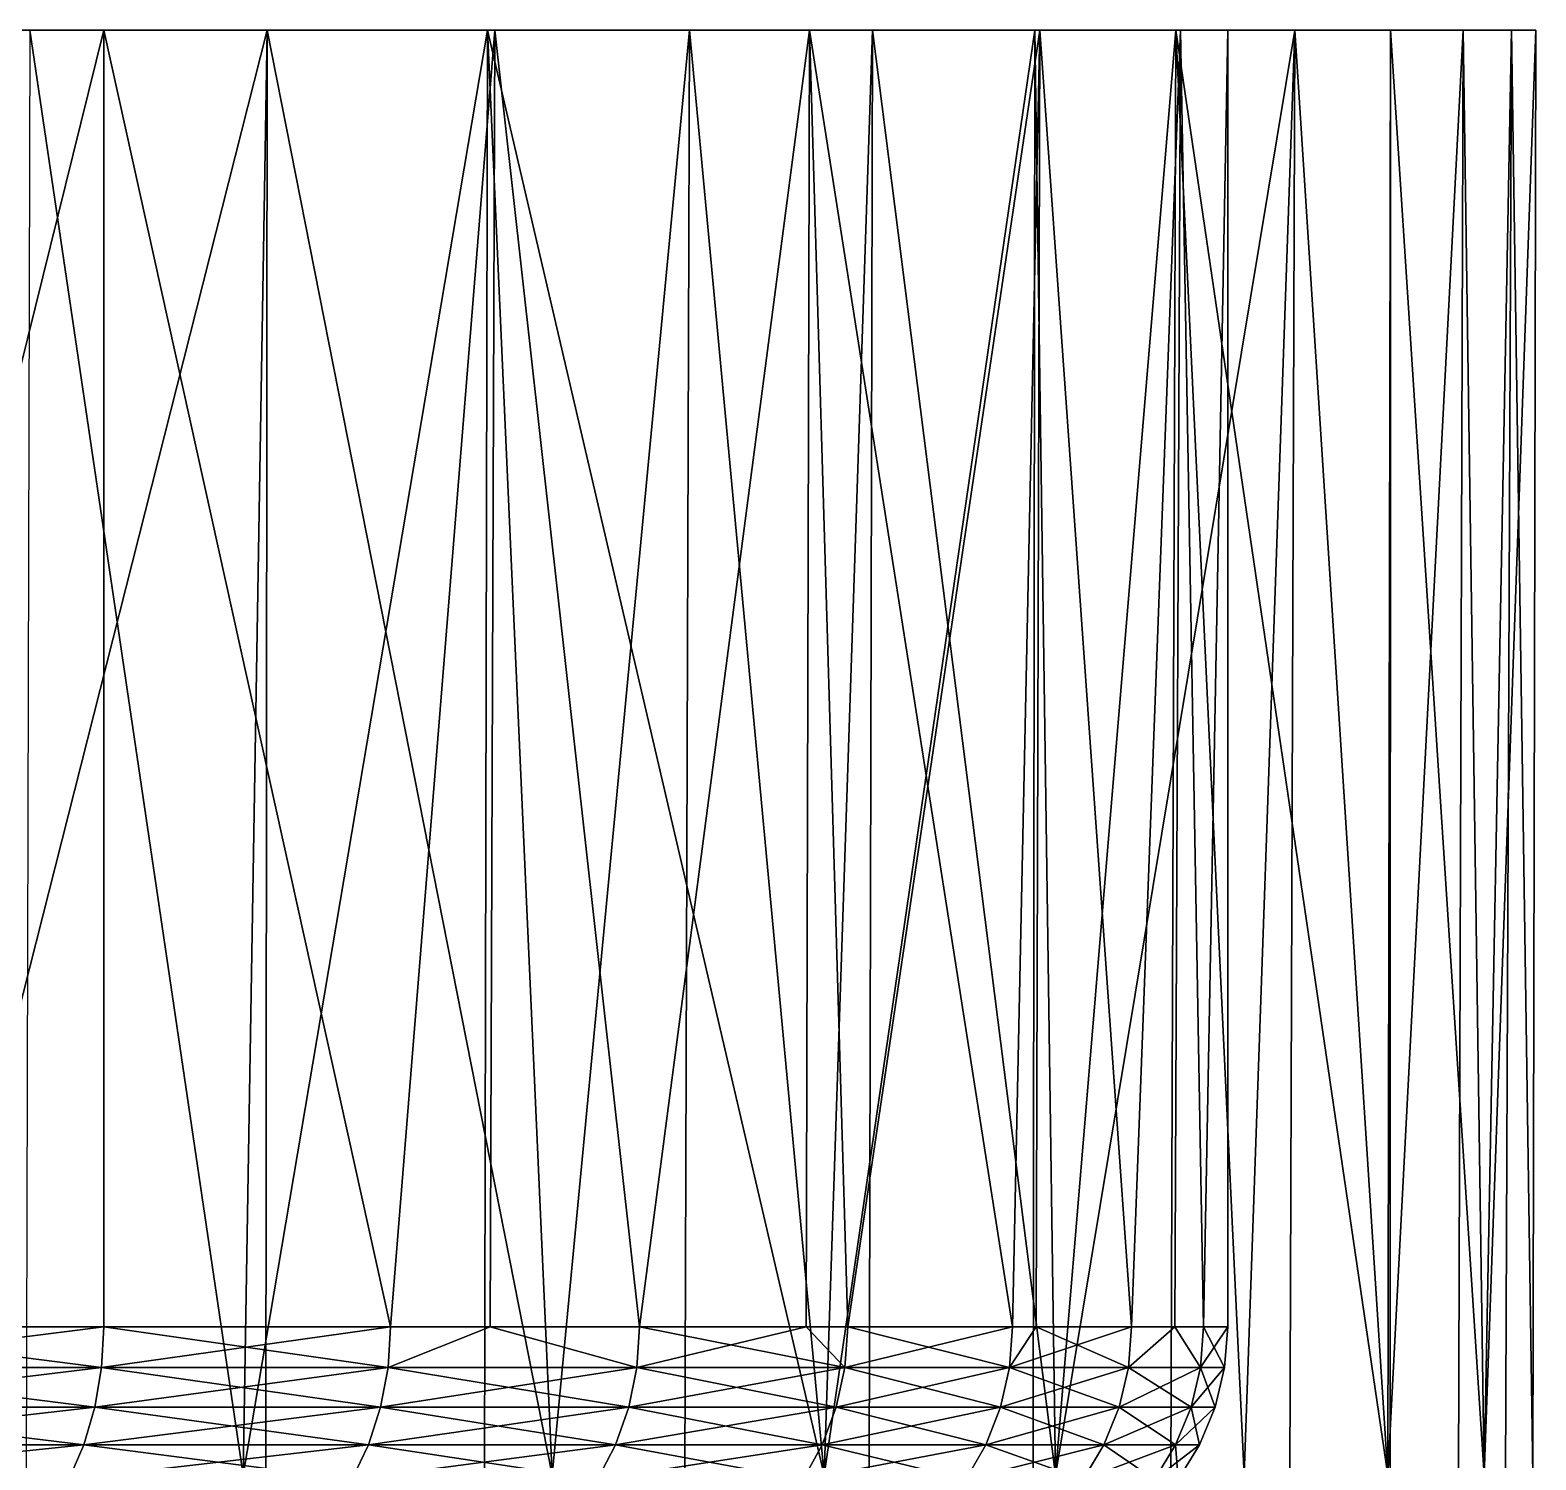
# Model space of a CAD drawing. Header units: inches. Extents: x 0 to 40, y 0 to 110.
# Drawn here: x 32.73 to 39.99, y 103.11 to 110 of the extents above; entities that cross this region are included whole.
import ezdxf

# ---------------------------------------------------------------- set-up
doc = ezdxf.new("R2010")
doc.units = ezdxf.units.IN
doc.header["$LTSCALE"] = 26.699852
doc.header["$MEASUREMENT"] = 0
doc.layers.add('1', color=7, linetype='CONTINUOUS')

msp = doc.modelspace()

# ---------------------------------------------------------------- linework, layer by layer
at = {"layer": '1', "linetype": 'Continuous'}
for points in [[(30.874, 110, 34.9668), (32.7248, 110, 35.4298), (33.0815, 110, 33.0815), (30.874, 110, 34.9668)], [(33.0815, 110, 6.9185), (33.8686, 110, 5.5896), (30.874, 110, 5.0332), (33.0815, 110, 6.9185)], [(30.874, 110, 5.0332), (33.8686, 110, 5.5896), (31.5064, 110, 3.6414), (30.874, 110, 5.0332)], [(30.874, 110, 5.0332), (31.5346, 103.75, 5.5361), (33.0815, 110, 6.9185), (30.874, 110, 5.0332)], [(33.0815, 110, 33.0815), (31.5346, 103.75, 34.4639), (30.874, 110, 34.9668), (33.0815, 110, 33.0815)], [(33.8686, 110, 5.5896), (32.1035, 103.0359, 4.0781), (31.5064, 110, 3.6414), (33.8686, 110, 5.5896)], [(31.5346, 103.75, 5.5361), (33.0815, 103.75, 6.9185), (33.0815, 110, 6.9185), (31.5346, 103.75, 5.5361)], [(33.0815, 110, 33.0815), (33.0815, 103.75, 33.0815), (31.5346, 103.75, 34.4639), (33.0815, 110, 33.0815)], [(33.8686, 110, 5.5896), (33.754, 103.0359, 5.4801), (32.1035, 103.0359, 4.0781), (33.8686, 110, 5.5896)], [(33.754, 103.0359, 34.5199), (32.7248, 110, 35.4298), (32.7072, 103.0359, 35.409), (33.754, 103.0359, 34.5199)], [(33.754, 103.0359, 34.5199), (34.9311, 110, 33.3065), (32.7248, 110, 35.4298), (33.754, 103.0359, 34.5199)], [(33.0815, 110, 33.0815), (32.7248, 110, 35.4298), (34.9311, 110, 33.3065), (33.0815, 110, 33.0815)], [(33.0815, 110, 33.0815), (34.9311, 110, 33.3065), (34.9668, 110, 30.874), (33.0815, 110, 33.0815)], [(34.9668, 110, 9.126), (35.9059, 110, 7.8755), (33.0815, 110, 6.9185), (34.9668, 110, 9.126)], [(33.0815, 110, 6.9185), (35.9059, 110, 7.8755), (33.8686, 110, 5.5896), (33.0815, 110, 6.9185)], [(33.0815, 110, 6.9185), (33.0815, 103.75, 6.9185), (34.4639, 103.75, 8.4654), (33.0815, 110, 6.9185)], [(33.0815, 110, 6.9185), (34.4639, 103.75, 8.4654), (34.9668, 110, 9.126), (33.0815, 110, 6.9185)], [(34.9668, 110, 30.874), (34.4639, 103.75, 31.5346), (33.0815, 110, 33.0815), (34.9668, 110, 30.874)], [(34.4639, 103.75, 31.5346), (33.0815, 103.75, 33.0815), (33.0815, 110, 33.0815), (34.4639, 103.75, 31.5346)], [(34.9165, 103.0359, 33.2927), (34.9311, 110, 33.3065), (33.754, 103.0359, 34.5199), (34.9165, 103.0359, 33.2927)], [(33.8629, 103.0359, 5.595), (33.754, 103.0359, 5.4801), (33.8686, 110, 5.5896), (33.8629, 103.0359, 5.595)], [(33.8629, 103.0359, 5.595), (33.8686, 110, 5.5896), (35.2432, 103.0359, 7.0523), (33.8629, 103.0359, 5.595)], [(35.2432, 103.0359, 7.0523), (33.8686, 110, 5.5896), (35.9059, 110, 7.8755), (35.2432, 103.0359, 7.0523)], [(34.944, 103.75, 9.1421), (34.9668, 110, 9.126), (34.4639, 103.75, 8.4654), (34.944, 103.75, 9.1421)], [(34.9668, 110, 30.874), (34.944, 103.75, 30.8579), (34.4639, 103.75, 31.5346), (34.9668, 110, 30.874)], [(34.9165, 103.0359, 33.2927), (35.2432, 103.0359, 32.9477), (34.9311, 110, 33.3065), (34.9165, 103.0359, 33.2927)], [(34.9311, 110, 33.3065), (35.2432, 103.0359, 32.9477), (36.5538, 103.0359, 31.2237), (34.9311, 110, 33.3065)], [(34.9311, 110, 33.3065), (36.5538, 103.0359, 31.2237), (36.7873, 110, 30.8714), (34.9311, 110, 33.3065)], [(34.9668, 110, 30.874), (34.9311, 110, 33.3065), (36.7873, 110, 30.8714), (34.9668, 110, 30.874)], [(35.6644, 103.75, 10.1574), (34.9668, 110, 9.126), (34.944, 103.75, 9.1421), (35.6644, 103.75, 10.1574)], [(35.6644, 103.75, 29.8426), (34.944, 103.75, 30.8579), (34.9668, 110, 30.874), (35.6644, 103.75, 29.8426)], [(34.9668, 110, 30.874), (36.7873, 110, 30.8714), (36.4836, 110, 28.3988), (34.9668, 110, 30.874)], [(36.4836, 110, 11.6012), (37.5702, 110, 10.4456), (34.9668, 110, 9.126), (36.4836, 110, 11.6012)], [(34.9668, 110, 9.126), (37.5702, 110, 10.4456), (35.9059, 110, 7.8755), (34.9668, 110, 9.126)], [(35.6644, 103.75, 10.1574), (36.4836, 110, 11.6012), (34.9668, 110, 9.126), (35.6644, 103.75, 10.1574)], [(36.4836, 110, 28.3988), (35.6644, 103.75, 29.8426), (34.9668, 110, 30.874), (36.4836, 110, 28.3988)], [(35.2432, 103.0359, 7.0523), (35.9059, 110, 7.8755), (35.8825, 103.0359, 7.8932), (35.2432, 103.0359, 7.0523)], [(36.4673, 103.75, 11.6102), (36.4836, 110, 11.6012), (35.6644, 103.75, 10.1574), (36.4673, 103.75, 11.6102)], [(36.4836, 110, 28.3988), (36.4673, 103.75, 28.3898), (35.6644, 103.75, 29.8426), (36.4836, 110, 28.3988)], [(35.8825, 103.0359, 7.8932), (35.9059, 110, 7.8755), (36.5538, 103.0359, 8.7763), (35.8825, 103.0359, 7.8932)], [(37.5702, 110, 10.4456), (36.5538, 103.0359, 8.7763), (35.9059, 110, 7.8755), (37.5702, 110, 10.4456)], [(36.4673, 103.75, 11.6102), (36.6679, 103.75, 11.9732), (36.4836, 110, 11.6012), (36.4673, 103.75, 11.6102)], [(36.6679, 103.75, 28.0268), (36.4673, 103.75, 28.3898), (36.4836, 110, 28.3988), (36.6679, 103.75, 28.0268)], [(36.4836, 110, 28.3988), (36.7873, 110, 30.8714), (38.2501, 110, 28.1814), (36.4836, 110, 28.3988)], [(36.4836, 110, 28.3988), (38.2501, 110, 28.1814), (37.5945, 110, 25.7168), (36.4836, 110, 28.3988)], [(37.5945, 110, 14.2832), (38.8228, 110, 13.2397), (36.4836, 110, 11.6012), (37.5945, 110, 14.2832)], [(36.4836, 110, 11.6012), (38.8228, 110, 13.2397), (37.5702, 110, 10.4456), (36.4836, 110, 11.6012)], [(36.4836, 110, 11.6012), (36.6679, 103.75, 11.9732), (37.4618, 103.75, 13.8898), (36.4836, 110, 11.6012)], [(36.4836, 110, 11.6012), (37.4618, 103.75, 13.8898), (37.5945, 110, 14.2832), (36.4836, 110, 11.6012)], [(37.5945, 110, 25.7168), (36.6679, 103.75, 28.0268), (36.4836, 110, 28.3988), (37.5945, 110, 25.7168)], [(36.7715, 103.0359, 30.8619), (36.7873, 110, 30.8714), (36.5538, 103.0359, 31.2237), (36.7715, 103.0359, 30.8619)], [(37.5702, 110, 10.4456), (37.5614, 103.0359, 10.4509), (36.5538, 103.0359, 8.7763), (37.5702, 110, 10.4456)], [(37.5945, 110, 25.7168), (37.4618, 103.75, 26.1102), (36.6679, 103.75, 28.0268), (37.5945, 110, 25.7168)], [(37.6702, 103.0359, 29.3682), (36.7873, 110, 30.8714), (36.7715, 103.0359, 30.8619), (37.6702, 103.0359, 29.3682)], [(37.6702, 103.0359, 29.3682), (38.2501, 110, 28.1814), (36.7873, 110, 30.8714), (37.6702, 103.0359, 29.3682)], [(37.4618, 103.75, 13.8898), (37.5766, 103.75, 14.2883), (37.5945, 110, 14.2832), (37.4618, 103.75, 13.8898)], [(37.5766, 103.75, 25.7117), (37.4618, 103.75, 26.1102), (37.5945, 110, 25.7168), (37.5766, 103.75, 25.7117)], [(37.6702, 103.0359, 10.6318), (37.5614, 103.0359, 10.4509), (37.5702, 110, 10.4456), (37.6702, 103.0359, 10.6318)], [(38.8228, 110, 13.2397), (37.6702, 103.0359, 10.6318), (37.5702, 110, 10.4456), (38.8228, 110, 13.2397)], [(37.5945, 110, 14.2832), (37.5766, 103.75, 14.2883), (38.0362, 103.75, 15.8834), (37.5945, 110, 14.2832)], [(37.5766, 103.75, 25.7117), (37.5945, 110, 25.7168), (38.0362, 103.75, 24.1166), (37.5766, 103.75, 25.7117)], [(37.5945, 110, 25.7168), (38.2501, 110, 28.1814), (39.2851, 110, 25.2996), (37.5945, 110, 25.7168)], [(37.5945, 110, 25.7168), (39.2851, 110, 25.2996), (38.2722, 110, 22.894), (37.5945, 110, 25.7168)], [(38.2722, 110, 17.106), (39.6342, 110, 16.1922), (37.5945, 110, 14.2832), (38.2722, 110, 17.106)], [(37.5945, 110, 14.2832), (39.6342, 110, 16.1922), (38.8228, 110, 13.2397), (37.5945, 110, 14.2832)], [(37.5945, 110, 14.2832), (38.0362, 103.75, 15.8834), (38.2722, 110, 17.106), (37.5945, 110, 14.2832)], [(38.0362, 103.75, 24.1166), (37.5945, 110, 25.7168), (38.2722, 110, 22.894), (38.0362, 103.75, 24.1166)], [(38.2247, 103.0359, 28.1697), (38.2501, 110, 28.1814), (37.6702, 103.0359, 29.3682), (38.2247, 103.0359, 28.1697)], [(38.8228, 110, 13.2397), (38.5795, 103.0359, 12.5972), (37.6702, 103.0359, 10.6318), (38.8228, 110, 13.2397)], [(38.0362, 103.75, 15.8834), (38.2447, 103.75, 17.1106), (38.2722, 110, 17.106), (38.0362, 103.75, 15.8834)], [(38.0362, 103.75, 24.1166), (38.2722, 110, 22.894), (38.2447, 103.75, 22.8894), (38.0362, 103.75, 24.1166)], [(38.2247, 103.0359, 28.1697), (38.5795, 103.0359, 27.4028), (38.2501, 110, 28.1814), (38.2247, 103.0359, 28.1697)], [(38.2722, 110, 17.106), (38.2447, 103.75, 17.1106), (38.3837, 103.75, 17.9287), (38.2722, 110, 17.106)], [(38.2447, 103.75, 22.8894), (38.2722, 110, 22.894), (38.3837, 103.75, 22.0713), (38.2447, 103.75, 22.8894)], [(38.2501, 110, 28.1814), (38.5795, 103.0359, 27.4028), (39.271, 103.0359, 25.3506), (38.2501, 110, 28.1814)], [(38.2501, 110, 28.1814), (39.271, 103.0359, 25.3506), (39.2851, 110, 25.2996), (38.2501, 110, 28.1814)], [(38.2722, 110, 22.894), (39.2851, 110, 25.2996), (39.868, 110, 22.2937), (38.2722, 110, 22.894)], [(38.2722, 110, 22.894), (39.868, 110, 22.2937), (38.5, 110, 20), (38.2722, 110, 22.894)], [(38.5, 110, 20), (39.9853, 110, 19.2339), (38.2722, 110, 17.106), (38.5, 110, 20)], [(38.2722, 110, 17.106), (39.9853, 110, 19.2339), (39.6342, 110, 16.1922), (38.2722, 110, 17.106)], [(38.2722, 110, 17.106), (38.3837, 103.75, 17.9287), (38.5, 110, 20), (38.2722, 110, 17.106)], [(38.5, 110, 20), (38.3837, 103.75, 22.0713), (38.2722, 110, 22.894), (38.5, 110, 20)], [(38.3837, 103.75, 17.9287), (38.5, 103.75, 20), (38.5, 110, 20), (38.3837, 103.75, 17.9287)], [(38.5, 110, 20), (38.5, 103.75, 20), (38.3837, 103.75, 22.0713), (38.5, 110, 20)], [(38.5, 110, 20), (39.868, 110, 22.2937), (39.9853, 110, 19.2339), (38.5, 110, 20)], [(38.7987, 103.0359, 13.2478), (38.5795, 103.0359, 12.5972), (38.8228, 110, 13.2397), (38.7987, 103.0359, 13.2478)], [(38.7987, 103.0359, 13.2478), (38.8228, 110, 13.2397), (39.271, 103.0359, 14.6494), (38.7987, 103.0359, 13.2478)], [(39.271, 103.0359, 14.6494), (38.8228, 110, 13.2397), (39.6342, 110, 16.1922), (39.271, 103.0359, 14.6494)], [(39.271, 103.0359, 25.3506), (39.2823, 103.0359, 25.299), (39.2851, 110, 25.2996), (39.271, 103.0359, 25.3506)], [(39.271, 103.0359, 14.6494), (39.6342, 110, 16.1922), (39.6117, 103.0359, 16.1971), (39.271, 103.0359, 14.6494)], [(39.2851, 110, 25.2996), (39.2823, 103.0359, 25.299), (39.7365, 103.0359, 23.2356), (39.2851, 110, 25.2996)], [(39.2851, 110, 25.2996), (39.7365, 103.0359, 23.2356), (39.868, 110, 22.2937), (39.2851, 110, 25.2996)], [(39.6117, 103.0359, 16.1971), (39.6342, 110, 16.1922), (39.7365, 103.0359, 16.7644), (39.6117, 103.0359, 16.1971)], [(39.9853, 110, 19.2339), (39.7365, 103.0359, 16.7644), (39.6342, 110, 16.1922), (39.9853, 110, 19.2339)], [(39.8393, 103.0359, 22.2905), (39.868, 110, 22.2937), (39.7365, 103.0359, 23.2356), (39.8393, 103.0359, 22.2905)], [(39.9853, 110, 19.2339), (39.9707, 103.0359, 18.9172), (39.7365, 103.0359, 16.7644), (39.9853, 110, 19.2339)], [(39.9707, 103.0359, 21.0828), (39.868, 110, 22.2937), (39.8393, 103.0359, 22.2905), (39.9707, 103.0359, 21.0828)], [(39.9707, 103.0359, 21.0828), (39.9853, 110, 19.2339), (39.868, 110, 22.2937), (39.9707, 103.0359, 21.0828)], [(39.9707, 103.0359, 19.2339), (39.9853, 110, 19.2339), (39.9707, 103.0359, 21.0828), (39.9707, 103.0359, 19.2339)], [(39.9707, 103.0359, 19.2339), (39.9707, 103.0359, 18.9172), (39.9853, 110, 19.2339), (39.9707, 103.0359, 19.2339)], [(33.0706, 103.5545, 33.0706), (31.525, 103.5545, 34.4519), (31.5346, 103.75, 34.4639), (33.0706, 103.5545, 33.0706)], [(33.0815, 103.75, 6.9185), (31.5346, 103.75, 5.5361), (31.525, 103.5545, 5.5481), (33.0815, 103.75, 6.9185)], [(33.0706, 103.5545, 6.9294), (33.0815, 103.75, 6.9185), (31.525, 103.5545, 5.5481), (33.0706, 103.5545, 6.9294)], [(33.0815, 103.75, 33.0815), (33.0706, 103.5545, 33.0706), (31.5346, 103.75, 34.4639), (33.0815, 103.75, 33.0815)], [(34.4519, 103.5545, 8.475), (34.4639, 103.75, 8.4654), (33.0706, 103.5545, 6.9294), (34.4519, 103.5545, 8.475)], [(34.4639, 103.75, 8.4654), (33.0815, 103.75, 6.9185), (33.0706, 103.5545, 6.9294), (34.4639, 103.75, 8.4654)], [(34.4519, 103.5545, 31.525), (33.0706, 103.5545, 33.0706), (33.0815, 103.75, 33.0815), (34.4519, 103.5545, 31.525)], [(33.0815, 103.75, 33.0815), (34.4639, 103.75, 31.5346), (34.4519, 103.5545, 31.525), (33.0815, 103.75, 33.0815)], [(34.944, 103.75, 9.1421), (34.4639, 103.75, 8.4654), (34.4519, 103.5545, 8.475), (34.944, 103.75, 9.1421)], [(35.6514, 103.5545, 10.1656), (34.944, 103.75, 9.1421), (34.4519, 103.5545, 8.475), (35.6514, 103.5545, 10.1656)], [(34.4519, 103.5545, 31.525), (34.4639, 103.75, 31.5346), (34.944, 103.75, 30.8579), (34.4519, 103.5545, 31.525)], [(34.4519, 103.5545, 31.525), (34.944, 103.75, 30.8579), (35.6514, 103.5545, 29.8344), (34.4519, 103.5545, 31.525)], [(35.6644, 103.75, 10.1574), (34.944, 103.75, 9.1421), (35.6514, 103.5545, 10.1656), (35.6644, 103.75, 10.1574)], [(35.6514, 103.5545, 29.8344), (34.944, 103.75, 30.8579), (35.6644, 103.75, 29.8426), (35.6514, 103.5545, 29.8344)], [(36.4673, 103.75, 11.6102), (35.6644, 103.75, 10.1574), (35.6514, 103.5545, 10.1656), (36.4673, 103.75, 11.6102)], [(36.6541, 103.5545, 11.9798), (36.4673, 103.75, 11.6102), (35.6514, 103.5545, 10.1656), (36.6541, 103.5545, 11.9798)], [(35.6514, 103.5545, 29.8344), (35.6644, 103.75, 29.8426), (36.6541, 103.5545, 28.0202), (35.6514, 103.5545, 29.8344)], [(36.6541, 103.5545, 28.0202), (35.6644, 103.75, 29.8426), (36.4673, 103.75, 28.3898), (36.6541, 103.5545, 28.0202)], [(36.6679, 103.75, 11.9732), (36.4673, 103.75, 11.6102), (36.6541, 103.5545, 11.9798), (36.6679, 103.75, 11.9732)], [(36.6541, 103.5545, 28.0202), (36.4673, 103.75, 28.3898), (36.6679, 103.75, 28.0268), (36.6541, 103.5545, 28.0202)], [(36.6541, 103.5545, 11.9798), (37.4473, 103.5545, 13.8949), (37.4618, 103.75, 13.8898), (36.6541, 103.5545, 11.9798)], [(36.6541, 103.5545, 11.9798), (37.4618, 103.75, 13.8898), (36.6679, 103.75, 11.9732), (36.6541, 103.5545, 11.9798)], [(37.4473, 103.5545, 26.1051), (36.6541, 103.5545, 28.0202), (36.6679, 103.75, 28.0268), (37.4473, 103.5545, 26.1051)], [(37.4473, 103.5545, 26.1051), (36.6679, 103.75, 28.0268), (37.4618, 103.75, 26.1102), (37.4473, 103.5545, 26.1051)], [(38.0212, 103.5545, 15.8868), (38.0362, 103.75, 15.8834), (37.4473, 103.5545, 13.8949), (38.0212, 103.5545, 15.8868)], [(37.4473, 103.5545, 13.8949), (38.0362, 103.75, 15.8834), (37.5766, 103.75, 14.2883), (37.4473, 103.5545, 13.8949)], [(37.4473, 103.5545, 13.8949), (37.5766, 103.75, 14.2883), (37.4618, 103.75, 13.8898), (37.4473, 103.5545, 13.8949)], [(37.4618, 103.75, 26.1102), (37.5766, 103.75, 25.7117), (37.4473, 103.5545, 26.1051), (37.4618, 103.75, 26.1102)], [(37.4473, 103.5545, 26.1051), (37.5766, 103.75, 25.7117), (38.0212, 103.5545, 24.1132), (37.4473, 103.5545, 26.1051)], [(37.5766, 103.75, 25.7117), (38.0362, 103.75, 24.1166), (38.0212, 103.5545, 24.1132), (37.5766, 103.75, 25.7117)], [(38.3684, 103.5545, 17.9304), (38.2447, 103.75, 17.1106), (38.0212, 103.5545, 15.8868), (38.3684, 103.5545, 17.9304)], [(38.0212, 103.5545, 15.8868), (38.2447, 103.75, 17.1106), (38.0362, 103.75, 15.8834), (38.0212, 103.5545, 15.8868)], [(38.3684, 103.5545, 22.0696), (38.0212, 103.5545, 24.1132), (38.2447, 103.75, 22.8894), (38.3684, 103.5545, 22.0696)], [(38.2447, 103.75, 22.8894), (38.0212, 103.5545, 24.1132), (38.0362, 103.75, 24.1166), (38.2447, 103.75, 22.8894)], [(38.3837, 103.75, 22.0713), (38.3684, 103.5545, 22.0696), (38.2447, 103.75, 22.8894), (38.3837, 103.75, 22.0713)], [(38.3684, 103.5545, 17.9304), (38.3837, 103.75, 17.9287), (38.2447, 103.75, 17.1106), (38.3684, 103.5545, 17.9304)], [(38.4846, 103.5545, 20), (38.3684, 103.5545, 22.0696), (38.3837, 103.75, 22.0713), (38.4846, 103.5545, 20)], [(38.5, 103.75, 20), (38.3837, 103.75, 17.9287), (38.3684, 103.5545, 17.9304), (38.5, 103.75, 20)], [(38.3684, 103.5545, 17.9304), (38.4846, 103.5545, 20), (38.5, 103.75, 20), (38.3684, 103.5545, 17.9304)], [(38.5, 103.75, 20), (38.4846, 103.5545, 20), (38.3837, 103.75, 22.0713), (38.5, 103.75, 20)], [(33.0382, 103.3637, 6.9618), (33.0706, 103.5545, 6.9294), (31.4964, 103.3637, 5.5839), (33.0382, 103.3637, 6.9618)], [(33.0706, 103.5545, 6.9294), (31.525, 103.5545, 5.5481), (31.4964, 103.3637, 5.5839), (33.0706, 103.5545, 6.9294)], [(33.0382, 103.3637, 33.0382), (31.4964, 103.3637, 34.416), (31.525, 103.5545, 34.4519), (33.0382, 103.3637, 33.0382)], [(33.0706, 103.5545, 33.0706), (33.0382, 103.3637, 33.0382), (31.525, 103.5545, 34.4519), (33.0706, 103.5545, 33.0706)], [(34.4519, 103.5545, 8.475), (33.0706, 103.5545, 6.9294), (33.0382, 103.3637, 6.9618), (34.4519, 103.5545, 8.475)], [(34.416, 103.3637, 31.4964), (33.0382, 103.3637, 33.0382), (33.0706, 103.5545, 33.0706), (34.416, 103.3637, 31.4964)], [(34.416, 103.3637, 8.5036), (34.4519, 103.5545, 8.475), (33.0382, 103.3637, 6.9618), (34.416, 103.3637, 8.5036)], [(34.4519, 103.5545, 31.525), (34.416, 103.3637, 31.4964), (33.0706, 103.5545, 33.0706), (34.4519, 103.5545, 31.525)], [(35.6514, 103.5545, 10.1656), (34.4519, 103.5545, 8.475), (34.416, 103.3637, 8.5036), (35.6514, 103.5545, 10.1656)], [(35.6126, 103.3637, 10.19), (35.6514, 103.5545, 10.1656), (34.416, 103.3637, 8.5036), (35.6126, 103.3637, 10.19)], [(35.6126, 103.3637, 29.81), (34.416, 103.3637, 31.4964), (34.4519, 103.5545, 31.525), (35.6126, 103.3637, 29.81)], [(35.6514, 103.5545, 29.8344), (35.6126, 103.3637, 29.81), (34.4519, 103.5545, 31.525), (35.6514, 103.5545, 29.8344)], [(35.6126, 103.3637, 10.19), (36.6128, 103.3637, 11.9997), (36.6541, 103.5545, 11.9798), (35.6126, 103.3637, 10.19)], [(35.6514, 103.5545, 29.8344), (36.6128, 103.3637, 28.0003), (35.6126, 103.3637, 29.81), (35.6514, 103.5545, 29.8344)], [(36.6541, 103.5545, 11.9798), (35.6514, 103.5545, 10.1656), (35.6126, 103.3637, 10.19), (36.6541, 103.5545, 11.9798)], [(36.6541, 103.5545, 28.0202), (36.6128, 103.3637, 28.0003), (35.6514, 103.5545, 29.8344), (36.6541, 103.5545, 28.0202)], [(36.6128, 103.3637, 11.9997), (37.4041, 103.3637, 13.91), (37.4473, 103.5545, 13.8949), (36.6128, 103.3637, 11.9997)], [(36.6128, 103.3637, 11.9997), (37.4473, 103.5545, 13.8949), (36.6541, 103.5545, 11.9798), (36.6128, 103.3637, 11.9997)], [(37.4041, 103.3637, 26.09), (36.6128, 103.3637, 28.0003), (36.6541, 103.5545, 28.0202), (37.4041, 103.3637, 26.09)], [(37.4041, 103.3637, 26.09), (36.6541, 103.5545, 28.0202), (37.4473, 103.5545, 26.1051), (37.4041, 103.3637, 26.09)], [(37.9765, 103.3637, 24.103), (37.4041, 103.3637, 26.09), (37.4473, 103.5545, 26.1051), (37.9765, 103.3637, 24.103)], [(37.4473, 103.5545, 13.8949), (37.4041, 103.3637, 13.91), (38.0212, 103.5545, 15.8868), (37.4473, 103.5545, 13.8949)], [(38.0212, 103.5545, 15.8868), (37.4041, 103.3637, 13.91), (37.9765, 103.3637, 15.897), (38.0212, 103.5545, 15.8868)], [(37.4473, 103.5545, 26.1051), (38.0212, 103.5545, 24.1132), (37.9765, 103.3637, 24.103), (37.4473, 103.5545, 26.1051)], [(38.0212, 103.5545, 15.8868), (37.9765, 103.3637, 15.897), (38.3684, 103.5545, 17.9304), (38.0212, 103.5545, 15.8868)], [(37.9765, 103.3637, 15.897), (38.3229, 103.3637, 17.9355), (38.3684, 103.5545, 17.9304), (37.9765, 103.3637, 15.897)], [(37.9765, 103.3637, 24.103), (38.0212, 103.5545, 24.1132), (38.3229, 103.3637, 22.0645), (37.9765, 103.3637, 24.103)], [(38.3684, 103.5545, 22.0696), (38.3229, 103.3637, 22.0645), (38.0212, 103.5545, 24.1132), (38.3684, 103.5545, 22.0696)], [(38.3229, 103.3637, 17.9355), (38.4388, 103.3637, 20), (38.4846, 103.5545, 20), (38.3229, 103.3637, 17.9355)], [(38.3684, 103.5545, 17.9304), (38.3229, 103.3637, 17.9355), (38.4846, 103.5545, 20), (38.3684, 103.5545, 17.9304)], [(38.4388, 103.3637, 20), (38.3229, 103.3637, 22.0645), (38.3684, 103.5545, 22.0696), (38.4388, 103.3637, 20)], [(38.4846, 103.5545, 20), (38.4388, 103.3637, 20), (38.3684, 103.5545, 22.0696), (38.4846, 103.5545, 20)], [(33.0382, 103.3637, 6.9618), (31.4964, 103.3637, 5.5839), (31.4496, 103.1825, 5.6426), (33.0382, 103.3637, 6.9618)], [(32.9851, 103.1825, 7.0149), (33.0382, 103.3637, 6.9618), (31.4496, 103.1825, 5.6426), (32.9851, 103.1825, 7.0149)], [(32.9851, 103.1825, 32.9851), (31.4496, 103.1825, 34.3574), (31.4964, 103.3637, 34.416), (32.9851, 103.1825, 32.9851)], [(33.0382, 103.3637, 33.0382), (32.9851, 103.1825, 32.9851), (31.4964, 103.3637, 34.416), (33.0382, 103.3637, 33.0382)], [(34.416, 103.3637, 8.5036), (33.0382, 103.3637, 6.9618), (32.9851, 103.1825, 7.0149), (34.416, 103.3637, 8.5036)], [(34.3574, 103.1825, 8.5504), (34.416, 103.3637, 8.5036), (32.9851, 103.1825, 7.0149), (34.3574, 103.1825, 8.5504)], [(34.3574, 103.1825, 31.4496), (32.9851, 103.1825, 32.9851), (33.0382, 103.3637, 33.0382), (34.3574, 103.1825, 31.4496)], [(34.416, 103.3637, 31.4964), (34.3574, 103.1825, 31.4496), (33.0382, 103.3637, 33.0382), (34.416, 103.3637, 31.4964)], [(34.3574, 103.1825, 8.5504), (35.549, 103.1825, 10.2299), (35.6126, 103.3637, 10.19), (34.3574, 103.1825, 8.5504)], [(35.549, 103.1825, 29.7701), (34.3574, 103.1825, 31.4496), (34.416, 103.3637, 31.4964), (35.549, 103.1825, 29.7701)], [(35.6126, 103.3637, 10.19), (34.416, 103.3637, 8.5036), (34.3574, 103.1825, 8.5504), (35.6126, 103.3637, 10.19)], [(35.6126, 103.3637, 29.81), (35.549, 103.1825, 29.7701), (34.416, 103.3637, 31.4964), (35.6126, 103.3637, 29.81)], [(35.549, 103.1825, 10.2299), (36.5452, 103.1825, 12.0323), (36.6128, 103.3637, 11.9997), (35.549, 103.1825, 10.2299)], [(35.6126, 103.3637, 10.19), (35.549, 103.1825, 10.2299), (36.6128, 103.3637, 11.9997), (35.6126, 103.3637, 10.19)], [(36.5452, 103.1825, 27.9677), (35.549, 103.1825, 29.7701), (35.6126, 103.3637, 29.81), (36.5452, 103.1825, 27.9677)], [(35.6126, 103.3637, 29.81), (36.6128, 103.3637, 28.0003), (36.5452, 103.1825, 27.9677), (35.6126, 103.3637, 29.81)], [(36.5452, 103.1825, 12.0323), (37.3332, 103.1825, 13.9348), (37.4041, 103.3637, 13.91), (36.5452, 103.1825, 12.0323)], [(36.5452, 103.1825, 12.0323), (37.4041, 103.3637, 13.91), (36.6128, 103.3637, 11.9997), (36.5452, 103.1825, 12.0323)], [(37.3332, 103.1825, 26.0652), (36.5452, 103.1825, 27.9677), (36.6128, 103.3637, 28.0003), (37.3332, 103.1825, 26.0652)], [(37.3332, 103.1825, 26.0652), (36.6128, 103.3637, 28.0003), (37.4041, 103.3637, 26.09), (37.3332, 103.1825, 26.0652)], [(37.9033, 103.1825, 24.0863), (37.3332, 103.1825, 26.0652), (37.4041, 103.3637, 26.09), (37.9033, 103.1825, 24.0863)], [(37.9765, 103.3637, 15.897), (37.4041, 103.3637, 13.91), (37.3332, 103.1825, 13.9348), (37.9765, 103.3637, 15.897)], [(37.3332, 103.1825, 13.9348), (37.9033, 103.1825, 15.9137), (37.9765, 103.3637, 15.897), (37.3332, 103.1825, 13.9348)], [(37.9765, 103.3637, 24.103), (37.9033, 103.1825, 24.0863), (37.4041, 103.3637, 26.09), (37.9765, 103.3637, 24.103)], [(38.2483, 103.1825, 22.0561), (37.9033, 103.1825, 24.0863), (37.9765, 103.3637, 24.103), (38.2483, 103.1825, 22.0561)], [(37.9033, 103.1825, 15.9137), (38.2483, 103.1825, 17.9439), (38.3229, 103.3637, 17.9355), (37.9033, 103.1825, 15.9137)], [(37.9765, 103.3637, 15.897), (37.9033, 103.1825, 15.9137), (38.3229, 103.3637, 17.9355), (37.9765, 103.3637, 15.897)], [(37.9765, 103.3637, 24.103), (38.3229, 103.3637, 22.0645), (38.2483, 103.1825, 22.0561), (37.9765, 103.3637, 24.103)], [(38.3229, 103.3637, 17.9355), (38.2483, 103.1825, 17.9439), (38.4388, 103.3637, 20), (38.3229, 103.3637, 17.9355)], [(38.2483, 103.1825, 17.9439), (38.3638, 103.1825, 20), (38.4388, 103.3637, 20), (38.2483, 103.1825, 17.9439)], [(38.2483, 103.1825, 22.0561), (38.3229, 103.3637, 22.0645), (38.3638, 103.1825, 20), (38.2483, 103.1825, 22.0561)], [(38.4388, 103.3637, 20), (38.3638, 103.1825, 20), (38.3229, 103.3637, 22.0645), (38.4388, 103.3637, 20)], [(31.3857, 103.0153, 34.2772), (31.4496, 103.1825, 34.3574), (32.9127, 103.0153, 32.9127), (31.3857, 103.0153, 34.2772)], [(32.9851, 103.1825, 7.0149), (31.4496, 103.1825, 5.6426), (31.3857, 103.0153, 5.7228), (32.9851, 103.1825, 7.0149)], [(32.9127, 103.0153, 7.0873), (32.9851, 103.1825, 7.0149), (31.3857, 103.0153, 5.7228), (32.9127, 103.0153, 7.0873)], [(32.9851, 103.1825, 32.9851), (32.9127, 103.0153, 32.9127), (31.4496, 103.1825, 34.3574), (32.9851, 103.1825, 32.9851)], [(32.9127, 103.0153, 7.0873), (34.2772, 103.0153, 8.6143), (34.3574, 103.1825, 8.5504), (32.9127, 103.0153, 7.0873)], [(34.3574, 103.1825, 8.5504), (32.9851, 103.1825, 7.0149), (32.9127, 103.0153, 7.0873), (34.3574, 103.1825, 8.5504)], [(34.2772, 103.0153, 31.3857), (32.9127, 103.0153, 32.9127), (32.9851, 103.1825, 32.9851), (34.2772, 103.0153, 31.3857)], [(34.3574, 103.1825, 31.4496), (34.2772, 103.0153, 31.3857), (32.9851, 103.1825, 32.9851), (34.3574, 103.1825, 31.4496)], [(34.2772, 103.0153, 8.6143), (35.4623, 103.0153, 10.2844), (35.549, 103.1825, 10.2299), (34.2772, 103.0153, 8.6143)], [(34.3574, 103.1825, 8.5504), (34.2772, 103.0153, 8.6143), (35.549, 103.1825, 10.2299), (34.3574, 103.1825, 8.5504)], [(35.4623, 103.0153, 29.7156), (34.2772, 103.0153, 31.3857), (34.3574, 103.1825, 31.4496), (35.4623, 103.0153, 29.7156)], [(35.549, 103.1825, 29.7701), (35.4623, 103.0153, 29.7156), (34.3574, 103.1825, 31.4496), (35.549, 103.1825, 29.7701)], [(35.4623, 103.0153, 10.2844), (36.4528, 103.0153, 12.0767), (36.5452, 103.1825, 12.0323), (35.4623, 103.0153, 10.2844)], [(35.549, 103.1825, 10.2299), (35.4623, 103.0153, 10.2844), (36.5452, 103.1825, 12.0323), (35.549, 103.1825, 10.2299)], [(36.4528, 103.0153, 27.9233), (35.4623, 103.0153, 29.7156), (35.549, 103.1825, 29.7701), (36.4528, 103.0153, 27.9233)], [(36.5452, 103.1825, 27.9677), (36.4528, 103.0153, 27.9233), (35.549, 103.1825, 29.7701), (36.5452, 103.1825, 27.9677)], [(36.4528, 103.0153, 12.0767), (37.3332, 103.1825, 13.9348), (36.5452, 103.1825, 12.0323), (36.4528, 103.0153, 12.0767)], [(36.4528, 103.0153, 12.0767), (37.2365, 103.0153, 13.9687), (37.3332, 103.1825, 13.9348), (36.4528, 103.0153, 12.0767)], [(37.2365, 103.0153, 26.0313), (36.4528, 103.0153, 27.9233), (36.5452, 103.1825, 27.9677), (37.2365, 103.0153, 26.0313)], [(37.2365, 103.0153, 26.0313), (36.5452, 103.1825, 27.9677), (37.3332, 103.1825, 26.0652), (37.2365, 103.0153, 26.0313)], [(37.8034, 103.0153, 24.0635), (37.2365, 103.0153, 26.0313), (37.3332, 103.1825, 26.0652), (37.8034, 103.0153, 24.0635)], [(37.2365, 103.0153, 13.9687), (37.8034, 103.0153, 15.9365), (37.9033, 103.1825, 15.9137), (37.2365, 103.0153, 13.9687)], [(37.3332, 103.1825, 13.9348), (37.2365, 103.0153, 13.9687), (37.9033, 103.1825, 15.9137), (37.3332, 103.1825, 13.9348)], [(37.9033, 103.1825, 24.0863), (37.8034, 103.0153, 24.0635), (37.3332, 103.1825, 26.0652), (37.9033, 103.1825, 24.0863)], [(38.1464, 103.0153, 22.0446), (37.8034, 103.0153, 24.0635), (37.9033, 103.1825, 24.0863), (38.1464, 103.0153, 22.0446)], [(37.9033, 103.1825, 15.9137), (37.8034, 103.0153, 15.9365), (38.2483, 103.1825, 17.9439), (37.9033, 103.1825, 15.9137)], [(37.8034, 103.0153, 15.9365), (38.1464, 103.0153, 17.9554), (38.2483, 103.1825, 17.9439), (37.8034, 103.0153, 15.9365)], [(38.2483, 103.1825, 22.0561), (38.1464, 103.0153, 22.0446), (37.9033, 103.1825, 24.0863), (38.2483, 103.1825, 22.0561)], [(38.2613, 103.0153, 20), (38.1464, 103.0153, 22.0446), (38.2483, 103.1825, 22.0561), (38.2613, 103.0153, 20)], [(38.2483, 103.1825, 17.9439), (38.1464, 103.0153, 17.9554), (38.3638, 103.1825, 20), (38.2483, 103.1825, 17.9439)], [(38.2613, 103.0153, 20), (38.3638, 103.1825, 20), (38.1464, 103.0153, 17.9554), (38.2613, 103.0153, 20)], [(38.2483, 103.1825, 22.0561), (38.3638, 103.1825, 20), (38.2613, 103.0153, 20), (38.2483, 103.1825, 22.0561)]]:
    msp.add_3dface(points, dxfattribs=at)

doc.saveas('drawing.dxf')
